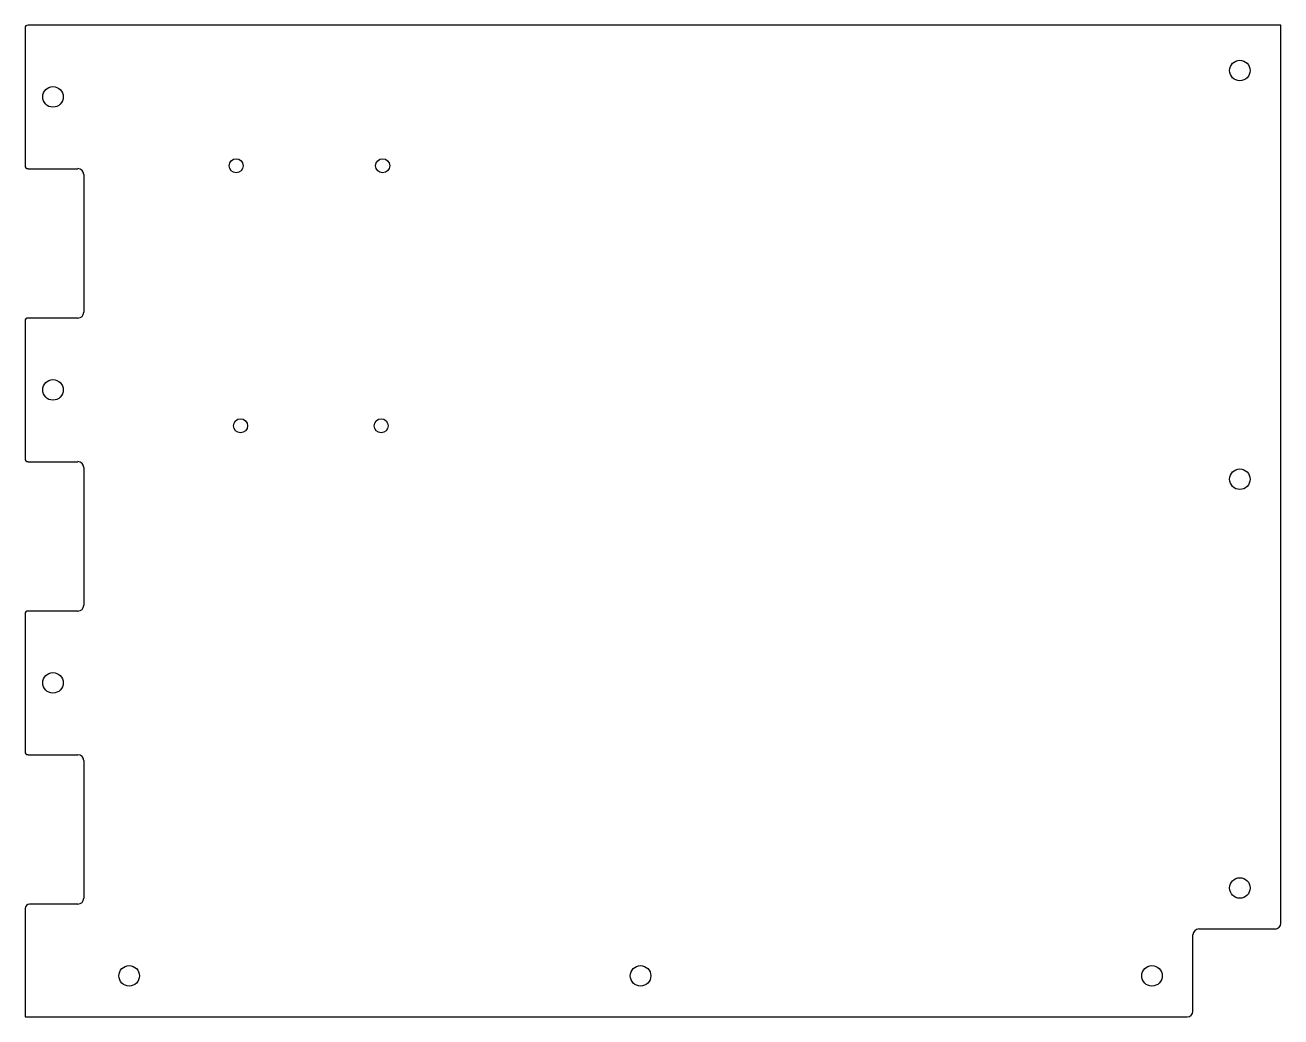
# Model space of a CAD drawing. Header units: inches. Extents: x -8.4 to 8.4, y -6.7 to 6.7.
import ezdxf

# ---------------------------------------------------------------- set-up
doc = ezdxf.new("R2010")
doc.units = ezdxf.units.IN
doc.layers.add('CUTOUTS', color=1, linetype='CONTINUOUS')
doc.layers.add('PERIMETER', color=5, linetype='CONTINUOUS')

msp = doc.modelspace()

# ---------------------------------------------------------------- linework, layer by layer
at = {"layer": 'CUTOUTS'}
for centre, radius in [((7.884, 6.053), 0.138), ((-8.061, 5.699), 0.138), ((-5.6, 4.774), 0.0945), ((-3.632, 4.774), 0.0945), ((-8.061, 1.762), 0.138), ((-5.541, 1.28), 0.0945), ((-3.652, 1.28), 0.0945), ((7.884, 0.561), 0.138), ((-8.061, -2.175), 0.138), ((7.884, -4.931), 0.138), ((-7.037, -6.112), 0.138), ((-0.167, -6.112), 0.138), ((6.703, -6.112), 0.138)]:
    msp.add_circle(centre, radius, dxfattribs=at)
at = {"layer": 'PERIMETER'}
for p, q in [((-8.435, 6.624), (-8.435, 4.774)), ((8.435, 6.663), (-8.396, 6.663)), ((8.435, -5.404), (8.435, 6.663)), ((-8.396, 4.734), (-7.726, 4.734)), ((-7.648, 4.656), (-7.648, 2.805)), ((-7.726, 2.726), (-8.396, 2.726)), ((-8.435, 2.687), (-8.435, 0.837)), ((-8.396, 0.797), (-7.726, 0.797)), ((-7.648, 0.719), (-7.648, -1.132)), ((-8.435, -1.25), (-8.435, -3.1)), ((-7.726, -1.211), (-8.396, -1.211)), ((-8.396, -3.14), (-7.726, -3.14)), ((-7.648, -3.219), (-7.648, -5.069)), ((-8.435, -5.207), (-8.435, -6.663)), ((-7.726, -5.148), (-8.376, -5.148)), ((7.254, -6.585), (7.254, -5.561)), ((7.333, -5.482), (8.356, -5.482)), ((-8.435, -6.663), (7.175, -6.663))]:
    msp.add_line(p, q, dxfattribs=at)
for centre, radius, start, end in [((-8.396, 6.624), 0.0394, 90, 180), ((-8.396, 4.774), 0.0394, 180, 270), ((-7.726, 4.656), 0.0787, 0, 90), ((-8.396, 2.687), 0.0394, 90, 180), ((-7.726, 2.805), 0.0787, -90, 0), ((-8.396, 0.837), 0.0394, 180, 270), ((-7.726, 0.719), 0.0787, 0, 90), ((-7.726, -1.132), 0.0787, -90, 0), ((-8.396, -1.25), 0.0394, 90, 180), ((-8.396, -3.1), 0.0394, 180, 270), ((-7.726, -3.219), 0.0787, 0, 90), ((-8.376, -5.207), 0.0591, 90, 180), ((-7.726, -5.069), 0.0787, -90, 0), ((7.333, -5.561), 0.0787, 90, 180), ((8.356, -5.404), 0.0787, 270, 360), ((7.175, -6.585), 0.0787, 270, 360)]:
    msp.add_arc(centre, radius, start, end, dxfattribs=at)

doc.saveas('drawing.dxf')
